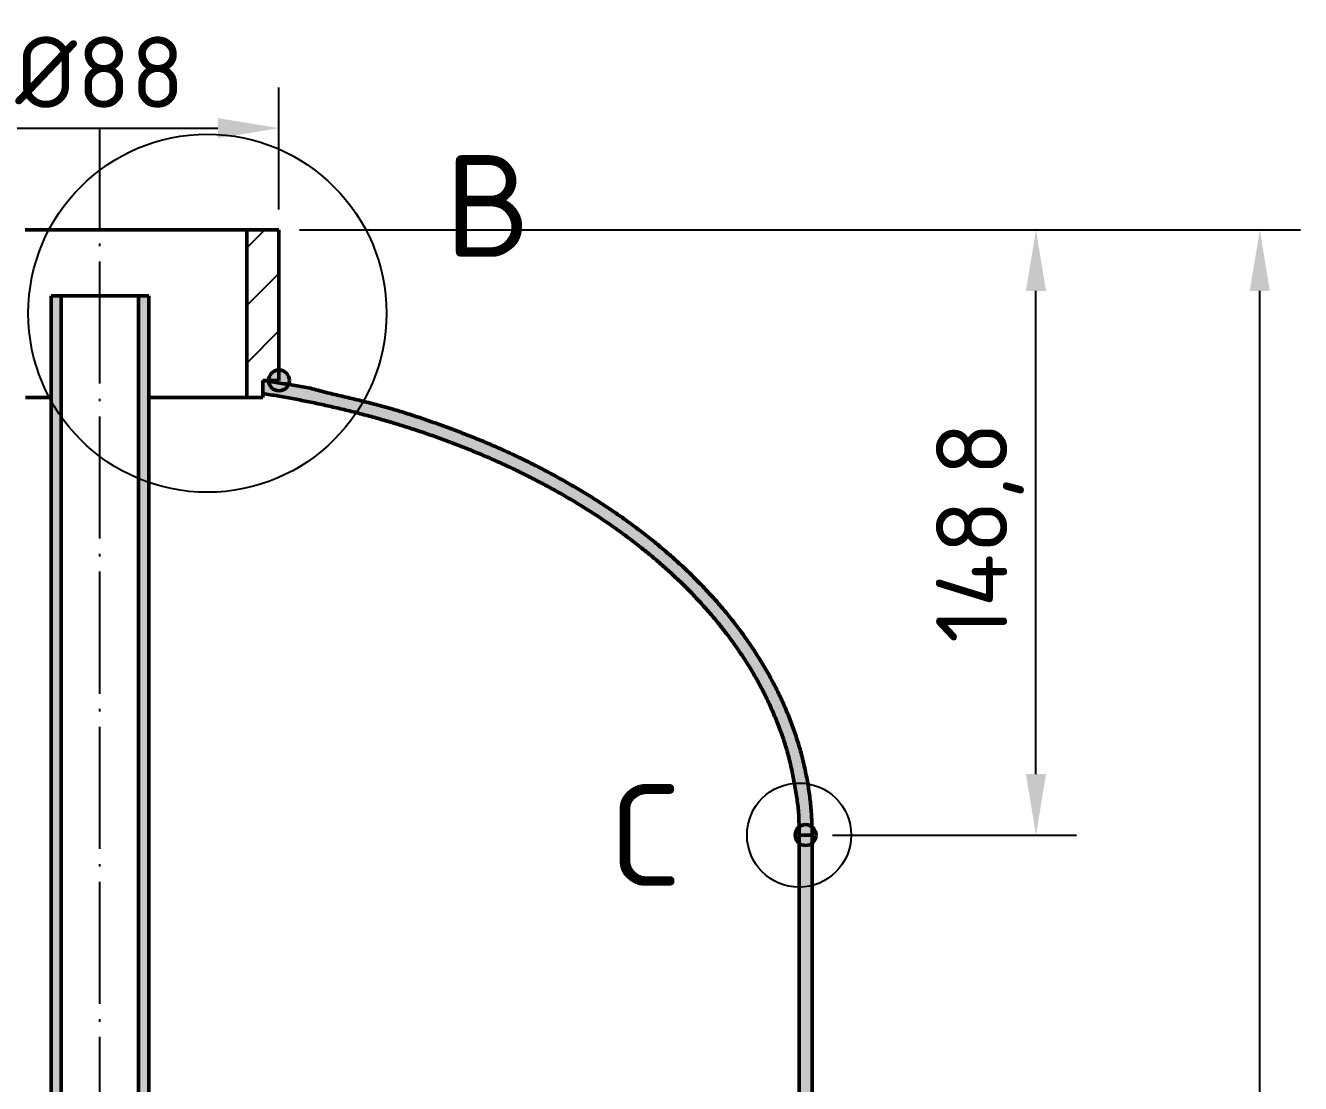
# Model space of a CAD drawing. Header units: millimetres. Extents: x 0 to 594, y 0 to 420.
# Drawn here: x 81.5 to 144.2, y 257.8 to 309.8 of the extents above; entities that cross this region are included whole.
import ezdxf
from ezdxf.enums import TextEntityAlignment as Align

# ---------------------------------------------------------------- set-up
doc = ezdxf.new("R2010")
doc.units = ezdxf.units.MM
doc.linetypes.add('ISO04-TRAZO-PUNTO', pattern=[7.625, 6, -0.75, 0.125, -0.75])
for name, color, linetype, lineweight in [('01-VISIBLE', 7, 'CONTINUOUS', 50), ('03-EJE', 1, 'ISO04-TRAZO-PUNTO', 25), ('04-COTA', 3, 'CONTINUOUS', 25), ('05-RAYADO', 8, 'CONTINUOUS', 25), ('06-TEXTO', 7, 'CONTINUOUS', 25), ('08-FINA', 5, 'CONTINUOUS', 25)]:
    doc.layers.add(name, color=color, linetype=linetype, lineweight=lineweight)
doc.styles.add('ISO3098', font='isocpeur.ttf')
doc.dimstyles.new('FLAMA-ISO', dxfattribs={"dimtxt": 3.5, "dimasz": 3, "dimexe": 2, "dimexo": 1, "dimgap": 1, "dimtad": 1, "dimdec": 1, "dimtxsty": 'ISO3098', "dimcen": 2.5, "dimclrd": 3, "dimclre": 3, "dimclrt": 3, "dimazin": 3, "dimtfac": 1, "dimtmove": 0, "dimatfit": 3, "dimlwd": 25, "dimlwe": 25})

msp = doc.modelspace()

# ---------------------------------------------------------------- hatches: boundary and pattern name
at = {"layer": '05-RAYADO'}
h = msp.add_hatch(dxfattribs=at)
h.set_pattern_fill('ANSI31', scale=0.62992)
h.paths.add_polyline_path([(93.992, 292.376), (93.194, 292.376), (93.194, 291.531), (92.412, 291.531), (92.412, 299.776), (93.992, 299.776)])
h = msp.add_hatch(color=7, dxfattribs=at)
h.dxf.hatch_style = 1
h.paths.add_polyline_path([(83.292, 119.864), (82.792, 119.864), (82.792, 296.536), (83.292, 296.536)])
h = msp.add_hatch(color=7, dxfattribs=at)
h.dxf.hatch_style = 1
h.paths.add_polyline_path([(87.092, 296.536), (87.592, 296.536), (87.592, 119.864), (87.092, 119.864)])
h = msp.add_hatch(color=7, dxfattribs=at)
h.dxf.hatch_style = 1
h.paths.add_polyline_path([(94.504, 292.376), (94.502, 292.336), (94.498, 292.296), (94.49, 292.257), (94.479, 292.218), (94.465, 292.18), (94.448, 292.144), (94.429, 292.109), (94.406, 292.075), (94.381, 292.044), (94.354, 292.014), (94.325, 291.987), (94.293, 291.962), (94.26, 291.94), (94.224, 291.92), (94.188, 291.903), (94.15, 291.889), (94.112, 291.878), (94.072, 291.87), (94.032, 291.866), (93.992, 291.864), (93.952, 291.866), (93.912, 291.87), (93.872, 291.878), (93.834, 291.889), (93.796, 291.903), (93.76, 291.92), (93.724, 291.94), (93.691, 291.962), (93.659, 291.987), (93.63, 292.014), (93.603, 292.044), (93.578, 292.075), (93.555, 292.109), (93.536, 292.144), (93.519, 292.18), (93.505, 292.218), (93.494, 292.257), (93.486, 292.296), (93.482, 292.336), (93.48, 292.376), (93.482, 292.416), (93.486, 292.456), (93.494, 292.496), (93.505, 292.534), (93.519, 292.572), (93.536, 292.609), (93.555, 292.644), (93.578, 292.677), (93.603, 292.709), (93.63, 292.738), (93.659, 292.765), (93.691, 292.79), (93.724, 292.813), (93.76, 292.832), (93.796, 292.849), (93.834, 292.863), (93.872, 292.874), (93.912, 292.882), (93.952, 292.887), (93.992, 292.888), (94.032, 292.887), (94.072, 292.882), (94.112, 292.874), (94.15, 292.863), (94.188, 292.849), (94.224, 292.832), (94.26, 292.813), (94.293, 292.79), (94.325, 292.765), (94.354, 292.738), (94.381, 292.709), (94.406, 292.677), (94.429, 292.644), (94.448, 292.609), (94.465, 292.572), (94.479, 292.534), (94.49, 292.496), (94.498, 292.456), (94.502, 292.416)])
h = msp.add_hatch(color=7, dxfattribs=at)
h.dxf.hatch_style = 1
h.paths.add_polyline_path([(93.192, 292.376), (93.286, 292.362), (93.38, 292.347), (93.474, 292.333), (93.567, 292.318), (93.661, 292.303), (93.755, 292.289), (93.849, 292.274), (93.943, 292.26), (94.037, 292.245), (94.13, 292.23), (94.224, 292.215), (94.318, 292.2), (94.412, 292.185), (94.505, 292.17), (94.599, 292.155), (94.693, 292.14), (94.787, 292.124), (94.88, 292.108), (94.974, 292.093), (95.067, 292.076), (95.161, 292.06), (95.254, 292.043), (95.348, 292.026), (95.441, 292.007), (95.534, 291.988), (95.626, 291.966), (95.718, 291.943), (95.81, 291.917), (95.901, 291.89), (95.992, 291.865), (96.084, 291.84), (96.176, 291.817), (96.268, 291.794), (96.361, 291.772), (96.453, 291.749), (96.545, 291.727), (96.638, 291.705), (96.73, 291.683), (96.822, 291.661), (96.915, 291.64), (97.007, 291.618), (97.1, 291.596), (97.192, 291.574), (97.285, 291.552), (97.377, 291.53), (97.469, 291.508), (97.562, 291.486), (97.654, 291.464), (97.746, 291.442), (97.839, 291.42), (97.931, 291.397), (98.023, 291.375), (98.115, 291.352), (98.208, 291.329), (98.3, 291.306), (98.392, 291.283), (98.484, 291.26), (98.576, 291.236), (98.668, 291.213), (98.76, 291.189), (98.852, 291.164), (98.943, 291.14), (99.035, 291.115), (99.127, 291.09), (99.218, 291.065), (99.31, 291.039), (99.401, 291.013), (99.492, 290.987), (99.584, 290.961), (99.675, 290.934), (99.766, 290.907), (99.857, 290.88), (99.948, 290.852), (100.038, 290.825), (100.129, 290.796), (100.22, 290.768), (100.31, 290.739), (100.401, 290.71), (100.491, 290.681), (100.581, 290.652), (100.671, 290.622), (100.762, 290.592), (100.852, 290.562), (100.942, 290.532), (101.032, 290.501), (101.121, 290.47), (101.211, 290.439), (101.301, 290.408), (101.391, 290.377), (101.48, 290.346), (101.57, 290.314), (101.659, 290.282), (101.749, 290.251), (101.838, 290.219), (101.928, 290.187), (102.017, 290.154), (102.106, 290.122), (102.195, 290.089), (102.284, 290.057), (102.374, 290.024), (102.463, 289.991), (102.552, 289.958), (102.64, 289.924), (102.729, 289.891), (102.818, 289.857), (102.907, 289.823), (102.995, 289.789), (103.084, 289.755), (103.173, 289.72), (103.261, 289.686), (103.349, 289.651), (103.438, 289.616), (103.526, 289.581), (103.614, 289.545), (103.702, 289.51), (103.79, 289.474), (103.878, 289.438), (103.966, 289.402), (104.053, 289.365), (104.141, 289.328), (104.228, 289.291), (104.316, 289.254), (104.403, 289.217), (104.49, 289.179), (104.577, 289.142), (104.664, 289.104), (104.751, 289.065), (104.838, 289.027), (104.925, 288.988), (105.011, 288.949), (105.098, 288.91), (105.184, 288.871), (105.271, 288.831), (105.357, 288.791), (105.443, 288.751), (105.529, 288.711), (105.615, 288.671), (105.701, 288.63), (105.786, 288.589), (105.872, 288.548), (105.958, 288.507), (106.043, 288.465), (106.128, 288.423), (106.213, 288.381), (106.299, 288.339), (106.384, 288.297), (106.468, 288.254), (106.553, 288.212), (106.638, 288.169), (106.723, 288.125), (106.807, 288.082), (106.891, 288.038), (106.976, 287.995), (107.06, 287.951), (107.144, 287.906), (107.228, 287.862), (107.311, 287.817), (107.395, 287.772), (107.479, 287.727), (107.562, 287.682), (107.645, 287.636), (107.729, 287.59), (107.812, 287.544), (107.895, 287.498), (107.978, 287.452), (108.06, 287.405), (108.143, 287.358), (108.225, 287.311), (108.308, 287.264), (108.39, 287.216), (108.472, 287.169), (108.554, 287.121), (108.636, 287.072), (108.717, 287.024), (108.799, 286.975), (108.88, 286.926), (108.961, 286.877), (109.043, 286.828), (109.124, 286.778), (109.204, 286.728), (109.285, 286.678), (109.366, 286.628), (109.446, 286.577), (109.526, 286.527), (109.606, 286.476), (109.686, 286.424), (109.766, 286.373), (109.846, 286.321), (109.925, 286.269), (110.005, 286.217), (110.084, 286.165), (110.163, 286.112), (110.242, 286.059), (110.321, 286.006), (110.399, 285.953), (110.477, 285.899), (110.556, 285.845), (110.634, 285.791), (110.712, 285.737), (110.789, 285.683), (110.867, 285.628), (110.944, 285.573), (111.022, 285.518), (111.099, 285.462), (111.176, 285.406), (111.252, 285.35), (111.329, 285.294), (111.405, 285.238), (111.482, 285.181), (111.558, 285.124), (111.633, 285.067), (111.709, 285.01), (111.784, 284.952), (111.86, 284.894), (111.935, 284.836), (112.01, 284.777), (112.084, 284.719), (112.159, 284.66), (112.233, 284.601), (112.307, 284.541), (112.381, 284.482), (112.455, 284.422), (112.529, 284.362), (112.602, 284.302), (112.675, 284.241), (112.748, 284.18), (112.821, 284.119), (112.893, 284.058), (112.965, 283.996), (113.037, 283.934), (113.109, 283.872), (113.181, 283.81), (113.252, 283.747), (113.323, 283.684), (113.394, 283.621), (113.465, 283.558), (113.536, 283.494), (113.606, 283.43), (113.676, 283.366), (113.746, 283.302), (113.815, 283.237), (113.885, 283.172), (113.954, 283.107), (114.023, 283.042), (114.091, 282.976), (114.16, 282.91), (114.228, 282.844), (114.296, 282.778), (114.363, 282.711), (114.431, 282.644), (114.498, 282.577), (114.565, 282.509), (114.631, 282.442), (114.698, 282.374), (114.764, 282.306), (114.829, 282.237), (114.895, 282.168), (114.96, 282.099), (115.025, 282.03), (115.09, 281.961), (115.154, 281.891), (115.219, 281.821), (115.282, 281.751), (115.346, 281.68), (115.409, 281.609), (115.472, 281.538), (115.535, 281.467), (115.598, 281.396), (115.66, 281.324), (115.722, 281.252), (115.783, 281.179), (115.844, 281.107), (115.905, 281.034), (115.966, 280.961), (116.026, 280.888), (116.086, 280.814), (116.146, 280.74), (116.205, 280.666), (116.264, 280.592), (116.323, 280.517), (116.381, 280.442), (116.44, 280.367), (116.497, 280.292), (116.555, 280.216), (116.612, 280.14), (116.668, 280.064), (116.725, 279.987), (116.781, 279.911), (116.837, 279.834), (116.892, 279.757), (116.947, 279.679), (117.001, 279.601), (117.056, 279.524), (117.11, 279.445), (117.163, 279.367), (117.216, 279.288), (117.269, 279.209), (117.322, 279.13), (117.374, 279.051), (117.425, 278.971), (117.477, 278.891), (117.527, 278.811), (117.578, 278.731), (117.628, 278.65), (117.678, 278.569), (117.727, 278.488), (117.776, 278.406), (117.825, 278.325), (117.873, 278.243), (117.92, 278.161), (117.968, 278.078), (118.015, 277.996), (118.061, 277.913), (118.107, 277.83), (118.153, 277.747), (118.198, 277.663), (118.243, 277.579), (118.287, 277.495), (118.331, 277.411), (118.374, 277.327), (118.417, 277.242), (118.46, 277.157), (118.502, 277.072), (118.544, 276.987), (118.585, 276.901), (118.626, 276.816), (118.666, 276.73), (118.706, 276.643), (118.745, 276.557), (118.784, 276.47), (118.823, 276.383), (118.861, 276.296), (118.898, 276.209), (118.935, 276.122), (118.972, 276.034), (119.008, 275.946), (119.043, 275.858), (119.078, 275.77), (119.113, 275.681), (119.147, 275.593), (119.18, 275.504), (119.214, 275.415), (119.246, 275.326), (119.278, 275.236), (119.31, 275.147), (119.341, 275.057), (119.371, 274.967), (119.401, 274.877), (119.431, 274.787), (119.46, 274.696), (119.488, 274.606), (119.516, 274.515), (119.543, 274.424), (119.57, 274.333), (119.596, 274.242), (119.622, 274.15), (119.647, 274.059), (119.672, 273.967), (119.696, 273.875), (119.72, 273.783), (119.743, 273.691), (119.765, 273.599), (119.787, 273.506), (119.808, 273.414), (119.829, 273.321), (119.849, 273.228), (119.869, 273.135), (119.888, 273.042), (119.907, 272.949), (119.925, 272.856), (119.942, 272.763), (119.959, 272.669), (119.975, 272.576), (119.991, 272.482), (120.006, 272.388), (120.02, 272.294), (120.034, 272.2), (120.048, 272.106), (120.06, 272.012), (120.073, 271.918), (120.084, 271.824), (120.095, 271.73), (120.106, 271.635), (120.116, 271.541), (120.125, 271.446), (120.134, 271.352), (120.142, 271.257), (120.149, 271.162), (120.156, 271.068), (120.162, 270.973), (120.168, 270.878), (120.173, 270.783), (120.177, 270.688), (120.181, 270.594), (120.185, 270.499), (120.187, 270.404), (120.189, 270.309), (120.191, 270.214), (120.192, 270.119), (120.192, 270.024), (119.552, 270.024), (119.552, 270.116), (119.552, 270.209), (119.551, 270.301), (119.55, 270.394), (119.549, 270.486), (119.547, 270.579), (119.545, 270.671), (119.543, 270.764), (119.539, 270.856), (119.535, 270.948), (119.531, 271.041), (119.525, 271.133), (119.518, 271.225), (119.51, 271.317), (119.5, 271.409), (119.489, 271.501), (119.477, 271.593), (119.464, 271.684), (119.45, 271.776), (119.435, 271.867), (119.421, 271.958), (119.406, 272.05), (119.391, 272.141), (119.375, 272.232), (119.36, 272.323), (119.344, 272.414), (119.328, 272.505), (119.312, 272.596), (119.295, 272.687), (119.278, 272.778), (119.261, 272.869), (119.243, 272.96), (119.225, 273.051), (119.207, 273.141), (119.188, 273.232), (119.169, 273.322), (119.149, 273.413), (119.129, 273.503), (119.108, 273.593), (119.086, 273.683), (119.064, 273.773), (119.042, 273.862), (119.018, 273.952), (118.994, 274.041), (118.97, 274.13), (118.944, 274.219), (118.918, 274.308), (118.891, 274.396), (118.864, 274.485), (118.836, 274.573), (118.808, 274.661), (118.778, 274.749), (118.749, 274.836), (118.718, 274.924), (118.687, 275.011), (118.656, 275.098), (118.624, 275.184), (118.591, 275.271), (118.558, 275.357), (118.524, 275.443), (118.49, 275.529), (118.456, 275.615), (118.421, 275.701), (118.386, 275.786), (118.35, 275.872), (118.314, 275.957), (118.278, 276.042), (118.241, 276.127), (118.203, 276.211), (118.166, 276.296), (118.127, 276.38), (118.089, 276.464), (118.05, 276.548), (118.01, 276.631), (117.97, 276.715), (117.93, 276.798), (117.889, 276.881), (117.848, 276.964), (117.806, 277.046), (117.764, 277.129), (117.722, 277.211), (117.679, 277.293), (117.635, 277.374), (117.592, 277.456), (117.547, 277.537), (117.503, 277.618), (117.458, 277.699), (117.412, 277.779), (117.366, 277.859), (117.32, 277.939), (117.273, 278.019), (117.226, 278.098), (117.178, 278.178), (117.13, 278.257), (117.081, 278.336), (117.033, 278.414), (116.983, 278.492), (116.934, 278.57), (116.884, 278.648), (116.833, 278.726), (116.783, 278.803), (116.732, 278.88), (116.68, 278.957), (116.628, 279.034), (116.576, 279.11), (116.524, 279.186), (116.471, 279.262), (116.418, 279.337), (116.364, 279.413), (116.31, 279.488), (116.256, 279.563), (116.201, 279.638), (116.146, 279.712), (116.091, 279.786), (116.035, 279.86), (115.979, 279.934), (115.923, 280.007), (115.867, 280.08), (115.81, 280.153), (115.753, 280.226), (115.695, 280.298), (115.637, 280.37), (115.579, 280.442), (115.521, 280.514), (115.462, 280.585), (115.403, 280.656), (115.343, 280.727), (115.284, 280.798), (115.224, 280.868), (115.164, 280.939), (115.103, 281.008), (115.042, 281.078), (114.981, 281.147), (114.92, 281.217), (114.858, 281.285), (114.796, 281.354), (114.734, 281.422), (114.671, 281.491), (114.608, 281.558), (114.545, 281.626), (114.482, 281.693), (114.418, 281.761), (114.354, 281.827), (114.29, 281.894), (114.226, 281.96), (114.161, 282.026), (114.096, 282.092), (114.031, 282.158), (113.966, 282.223), (113.9, 282.288), (113.834, 282.353), (113.768, 282.418), (113.701, 282.482), (113.635, 282.546), (113.568, 282.61), (113.501, 282.674), (113.433, 282.737), (113.366, 282.8), (113.298, 282.863), (113.23, 282.926), (113.162, 282.988), (113.093, 283.05), (113.025, 283.112), (112.956, 283.174), (112.886, 283.235), (112.817, 283.296), (112.748, 283.357), (112.678, 283.418), (112.608, 283.478), (112.537, 283.538), (112.467, 283.598), (112.396, 283.658), (112.326, 283.718), (112.255, 283.777), (112.183, 283.836), (112.112, 283.894), (112.04, 283.953), (111.968, 284.011), (111.896, 284.069), (111.824, 284.127), (111.752, 284.184), (111.679, 284.242), (111.606, 284.299), (111.533, 284.355), (111.46, 284.412), (111.387, 284.468), (111.313, 284.524), (111.24, 284.58), (111.166, 284.636), (111.092, 284.691), (111.017, 284.746), (110.943, 284.801), (110.868, 284.856), (110.794, 284.91), (110.719, 284.965), (110.644, 285.018), (110.568, 285.072), (110.493, 285.126), (110.417, 285.179), (110.342, 285.232), (110.266, 285.285), (110.19, 285.337), (110.113, 285.39), (110.037, 285.442), (109.96, 285.494), (109.884, 285.545), (109.807, 285.597), (109.73, 285.648), (109.653, 285.699), (109.575, 285.75), (109.498, 285.8), (109.42, 285.851), (109.343, 285.901), (109.265, 285.95), (109.187, 286), (109.108, 286.049), (109.03, 286.099), (108.952, 286.148), (108.873, 286.196), (108.794, 286.245), (108.715, 286.293), (108.636, 286.341), (108.557, 286.389), (108.478, 286.437), (108.399, 286.484), (108.319, 286.531), (108.239, 286.578), (108.16, 286.625), (108.08, 286.671), (108, 286.718), (107.919, 286.764), (107.839, 286.81), (107.759, 286.855), (107.678, 286.901), (107.598, 286.946), (107.517, 286.991), (107.436, 287.036), (107.355, 287.08), (107.274, 287.124), (107.192, 287.169), (107.111, 287.213), (107.03, 287.256), (106.948, 287.3), (106.866, 287.343), (106.784, 287.386), (106.702, 287.429), (106.62, 287.472), (106.538, 287.514), (106.456, 287.556), (106.374, 287.598), (106.291, 287.64), (106.209, 287.682), (106.126, 287.723), (106.043, 287.764), (105.96, 287.805), (105.877, 287.846), (105.794, 287.887), (105.711, 287.927), (105.628, 287.967), (105.544, 288.007), (105.461, 288.047), (105.377, 288.086), (105.293, 288.126), (105.21, 288.165), (105.126, 288.204), (105.042, 288.243), (104.958, 288.281), (104.874, 288.319), (104.789, 288.358), (104.705, 288.396), (104.621, 288.433), (104.536, 288.471), (104.451, 288.508), (104.367, 288.545), (104.282, 288.582), (104.197, 288.619), (104.112, 288.655), (104.027, 288.692), (103.942, 288.728), (103.857, 288.764), (103.771, 288.799), (103.686, 288.835), (103.601, 288.87), (103.515, 288.905), (103.429, 288.94), (103.344, 288.975), (103.258, 289.01), (103.172, 289.044), (103.086, 289.078), (103, 289.112), (102.914, 289.146), (102.828, 289.18), (102.742, 289.213), (102.655, 289.246), (102.569, 289.279), (102.483, 289.312), (102.396, 289.345), (102.309, 289.377), (102.223, 289.409), (102.136, 289.441), (102.049, 289.473), (101.962, 289.505), (101.875, 289.536), (101.788, 289.568), (101.701, 289.599), (101.614, 289.63), (101.527, 289.66), (101.44, 289.691), (101.352, 289.721), (101.265, 289.751), (101.177, 289.781), (101.09, 289.811), (101.002, 289.841), (100.914, 289.87), (100.827, 289.899), (100.739, 289.928), (100.651, 289.957), (100.563, 289.986), (100.475, 290.014), (100.387, 290.043), (100.299, 290.071), (100.211, 290.099), (100.123, 290.127), (100.034, 290.154), (99.946, 290.181), (99.858, 290.209), (99.769, 290.236), (99.681, 290.263), (99.592, 290.289), (99.504, 290.316), (99.415, 290.342), (99.326, 290.368), (99.237, 290.394), (99.149, 290.42), (99.06, 290.445), (98.971, 290.471), (98.882, 290.496), (98.793, 290.521), (98.704, 290.546), (98.615, 290.57), (98.526, 290.595), (98.436, 290.619), (98.347, 290.643), (98.258, 290.667), (98.168, 290.691), (98.079, 290.715), (97.989, 290.738), (97.9, 290.761), (97.81, 290.784), (97.721, 290.807), (97.631, 290.83), (97.541, 290.852), (97.452, 290.875), (97.362, 290.897), (97.272, 290.919), (97.182, 290.941), (97.092, 290.962), (97.002, 290.984), (96.912, 291.005), (96.822, 291.026), (96.732, 291.047), (96.642, 291.068), (96.552, 291.089), (96.462, 291.109), (96.372, 291.129), (96.281, 291.149), (96.191, 291.169), (96.101, 291.189), (96.01, 291.209), (95.92, 291.228), (95.83, 291.247), (95.739, 291.266), (95.649, 291.285), (95.558, 291.304), (95.467, 291.322), (95.377, 291.341), (95.286, 291.359), (95.195, 291.377), (95.105, 291.395), (95.014, 291.413), (94.923, 291.43), (94.832, 291.447), (94.741, 291.465), (94.65, 291.482), (94.56, 291.498), (94.469, 291.515), (94.378, 291.532), (94.287, 291.548), (94.195, 291.564), (94.104, 291.58), (94.013, 291.596), (93.922, 291.611), (93.831, 291.627), (93.74, 291.642), (93.649, 291.657), (93.557, 291.672), (93.466, 291.687), (93.375, 291.702), (93.283, 291.716), (93.192, 291.731)])
h = msp.add_hatch(color=7, dxfattribs=at)
h.dxf.hatch_style = 1
h.paths.add_polyline_path([(120.384, 270.024), (120.382, 269.984), (120.378, 269.944), (120.37, 269.904), (120.359, 269.866), (120.345, 269.828), (120.328, 269.791), (120.309, 269.756), (120.286, 269.723), (120.261, 269.691), (120.234, 269.662), (120.205, 269.635), (120.173, 269.61), (120.14, 269.587), (120.104, 269.568), (120.068, 269.551), (120.03, 269.537), (119.992, 269.526), (119.952, 269.518), (119.912, 269.513), (119.872, 269.512), (119.832, 269.513), (119.792, 269.518), (119.752, 269.526), (119.714, 269.537), (119.676, 269.551), (119.64, 269.568), (119.604, 269.587), (119.571, 269.61), (119.539, 269.635), (119.51, 269.662), (119.483, 269.691), (119.458, 269.723), (119.435, 269.756), (119.416, 269.791), (119.399, 269.828), (119.385, 269.866), (119.374, 269.904), (119.366, 269.944), (119.362, 269.984), (119.36, 270.024), (119.362, 270.064), (119.366, 270.104), (119.374, 270.143), (119.385, 270.182), (119.399, 270.22), (119.416, 270.256), (119.435, 270.291), (119.458, 270.325), (119.483, 270.356), (119.51, 270.386), (119.539, 270.413), (119.571, 270.438), (119.604, 270.46), (119.64, 270.48), (119.676, 270.497), (119.714, 270.511), (119.752, 270.522), (119.792, 270.53), (119.832, 270.534), (119.872, 270.536), (119.912, 270.534), (119.952, 270.53), (119.992, 270.522), (120.03, 270.511), (120.068, 270.497), (120.104, 270.48), (120.14, 270.46), (120.173, 270.438), (120.205, 270.413), (120.234, 270.386), (120.261, 270.356), (120.286, 270.325), (120.309, 270.291), (120.328, 270.256), (120.345, 270.22), (120.359, 270.182), (120.37, 270.143), (120.378, 270.104), (120.382, 270.064)])
h = msp.add_hatch(color=7, dxfattribs=at)
h.dxf.hatch_style = 1
h.paths.add_polyline_path([(119.552, 270.024), (120.192, 270.024), (120.192, 137.184), (119.552, 137.184)])

# ---------------------------------------------------------------- linework, layer by layer
at = {"layer": '01-VISIBLE'}
for p, q in [((93.992, 299.776), (92.412, 299.776)), ((92.412, 299.776), (92.412, 291.531)), ((93.992, 292.376), (93.992, 299.776)), ((82.792, 119.864), (82.792, 296.536)), ((83.292, 296.536), (82.792, 296.536)), ((83.292, 119.864), (83.292, 296.536)), ((87.592, 296.536), (87.092, 296.536)), ((87.092, 119.864), (87.092, 296.536)), ((87.592, 119.864), (87.592, 296.536)), ((93.192, 292.376), (93.192, 291.731)), ((93.194, 291.531), (93.194, 292.376)), ((93.992, 292.376), (93.194, 292.376)), ((93.194, 291.531), (92.412, 291.531)), ((120.192, 270.024), (119.552, 270.024)), ((119.552, 137.184), (119.552, 270.024)), ((119.552, 270.024), (120.192, 270.024)), ((120.192, 137.184), (120.192, 270.024))]:
    msp.add_line(p, q, dxfattribs=at)
for points in [[(92.412, 299.776), (92.352, 299.776), (92.292, 299.776), (92.232, 299.776), (92.171, 299.776), (92.111, 299.776), (92.051, 299.776), (91.991, 299.776), (91.931, 299.776), (91.871, 299.776), (91.81, 299.776), (91.75, 299.776), (91.69, 299.776), (91.63, 299.776), (91.57, 299.776), (91.51, 299.776), (91.449, 299.776), (91.389, 299.776), (91.329, 299.776), (91.269, 299.776), (91.209, 299.776), (91.149, 299.776), (91.088, 299.776), (91.028, 299.776), (90.968, 299.776), (90.908, 299.776), (90.848, 299.776), (90.788, 299.776), (90.727, 299.776), (90.667, 299.776), (90.607, 299.776), (90.547, 299.776), (90.487, 299.776), (90.427, 299.776), (90.366, 299.776), (90.306, 299.776), (90.246, 299.776), (90.186, 299.776), (90.126, 299.776), (90.066, 299.776), (90.005, 299.776), (89.945, 299.776), (89.885, 299.776), (89.825, 299.776), (89.765, 299.776), (89.705, 299.776), (89.644, 299.776), (89.584, 299.776), (89.524, 299.776), (89.464, 299.776), (89.404, 299.776), (89.344, 299.776), (89.283, 299.776), (89.223, 299.776), (89.163, 299.776), (89.103, 299.776), (89.043, 299.776), (88.983, 299.776), (88.922, 299.776), (88.862, 299.776), (88.802, 299.776), (88.742, 299.776), (88.682, 299.776), (88.622, 299.776), (88.561, 299.776), (88.501, 299.776), (88.441, 299.776), (88.381, 299.776), (88.321, 299.776), (88.261, 299.776), (88.2, 299.776), (88.14, 299.776), (88.08, 299.776), (88.02, 299.776), (87.96, 299.776), (87.9, 299.776), (87.839, 299.776), (87.779, 299.776), (87.719, 299.776), (87.659, 299.776), (87.599, 299.776), (87.539, 299.776), (87.478, 299.776), (87.418, 299.776), (87.358, 299.776), (87.298, 299.776), (87.238, 299.776), (87.178, 299.776), (87.117, 299.776), (87.057, 299.776), (86.997, 299.776), (86.937, 299.776), (86.877, 299.776), (86.817, 299.776), (86.756, 299.776), (86.696, 299.776), (86.636, 299.776), (86.576, 299.776), (86.516, 299.776), (86.456, 299.776), (86.395, 299.776), (86.335, 299.776), (86.275, 299.776), (86.215, 299.776), (86.155, 299.776), (86.095, 299.776), (86.034, 299.776), (85.974, 299.776), (85.914, 299.776), (85.854, 299.776), (85.794, 299.776), (85.734, 299.776), (85.673, 299.776), (85.613, 299.776), (85.553, 299.776), (85.493, 299.776), (85.433, 299.776), (85.373, 299.776), (85.312, 299.776), (85.252, 299.776), (85.192, 299.776), (85.132, 299.776), (85.072, 299.776), (85.012, 299.776), (84.951, 299.776), (84.891, 299.776), (84.831, 299.776), (84.771, 299.776), (84.711, 299.776), (84.651, 299.776), (84.59, 299.776), (84.53, 299.776), (84.47, 299.776), (84.41, 299.776), (84.35, 299.776), (84.29, 299.776), (84.229, 299.776), (84.169, 299.776), (84.109, 299.776), (84.049, 299.776), (83.989, 299.776), (83.929, 299.776), (83.868, 299.776), (83.808, 299.776), (83.748, 299.776), (83.688, 299.776), (83.628, 299.776), (83.568, 299.776), (83.507, 299.776), (83.447, 299.776), (83.387, 299.776), (83.327, 299.776), (83.267, 299.776), (83.207, 299.776), (83.146, 299.776), (83.086, 299.776), (83.026, 299.776), (82.966, 299.776), (82.906, 299.776), (82.846, 299.776), (82.785, 299.776), (82.725, 299.776), (82.665, 299.776), (82.605, 299.776), (82.545, 299.776), (82.485, 299.776), (82.424, 299.776), (82.364, 299.776), (82.304, 299.776), (82.244, 299.776), (82.184, 299.776), (82.124, 299.776), (82.063, 299.776), (82.003, 299.776), (81.943, 299.776), (81.883, 299.776), (81.823, 299.776), (81.763, 299.776), (81.702, 299.776), (81.642, 299.776), (81.582, 299.776), (81.522, 299.776)], [(87.092, 296.536), (87.032, 296.536), (86.971, 296.536), (86.911, 296.536), (86.851, 296.536), (86.79, 296.536), (86.73, 296.536), (86.67, 296.536), (86.609, 296.536), (86.549, 296.536), (86.489, 296.536), (86.429, 296.536), (86.368, 296.536), (86.308, 296.536), (86.248, 296.536), (86.187, 296.536), (86.127, 296.536), (86.067, 296.536), (86.006, 296.536), (85.946, 296.536), (85.886, 296.536), (85.825, 296.536), (85.765, 296.536), (85.705, 296.536), (85.644, 296.536), (85.584, 296.536), (85.524, 296.536), (85.463, 296.536), (85.403, 296.536), (85.343, 296.536), (85.282, 296.536), (85.222, 296.536), (85.162, 296.536), (85.102, 296.536), (85.041, 296.536), (84.981, 296.536), (84.921, 296.536), (84.86, 296.536), (84.8, 296.536), (84.74, 296.536), (84.679, 296.536), (84.619, 296.536), (84.559, 296.536), (84.498, 296.536), (84.438, 296.536), (84.378, 296.536), (84.317, 296.536), (84.257, 296.536), (84.197, 296.536), (84.136, 296.536), (84.076, 296.536), (84.016, 296.536), (83.955, 296.536), (83.895, 296.536), (83.835, 296.536), (83.775, 296.536), (83.714, 296.536), (83.654, 296.536), (83.594, 296.536), (83.533, 296.536), (83.473, 296.536), (83.413, 296.536), (83.352, 296.536), (83.292, 296.536)], [(120.192, 270.024), (120.192, 270.119), (120.191, 270.214), (120.189, 270.309), (120.187, 270.404), (120.185, 270.499), (120.181, 270.594), (120.177, 270.688), (120.173, 270.783), (120.168, 270.878), (120.162, 270.973), (120.156, 271.068), (120.149, 271.162), (120.142, 271.257), (120.134, 271.352), (120.125, 271.446), (120.116, 271.541), (120.106, 271.635), (120.095, 271.73), (120.084, 271.824), (120.073, 271.918), (120.06, 272.012), (120.048, 272.106), (120.034, 272.2), (120.02, 272.294), (120.006, 272.388), (119.991, 272.482), (119.975, 272.576), (119.959, 272.669), (119.942, 272.763), (119.925, 272.856), (119.907, 272.949), (119.888, 273.042), (119.869, 273.135), (119.849, 273.228), (119.829, 273.321), (119.808, 273.414), (119.787, 273.506), (119.765, 273.599), (119.743, 273.691), (119.72, 273.783), (119.696, 273.875), (119.672, 273.967), (119.647, 274.059), (119.622, 274.15), (119.596, 274.242), (119.57, 274.333), (119.543, 274.424), (119.516, 274.515), (119.488, 274.606), (119.46, 274.696), (119.431, 274.787), (119.401, 274.877), (119.371, 274.967), (119.341, 275.057), (119.31, 275.147), (119.278, 275.236), (119.246, 275.326), (119.214, 275.415), (119.18, 275.504), (119.147, 275.593), (119.113, 275.681), (119.078, 275.77), (119.043, 275.858), (119.008, 275.946), (118.972, 276.034), (118.935, 276.122), (118.898, 276.209), (118.861, 276.296), (118.823, 276.383), (118.784, 276.47), (118.745, 276.557), (118.706, 276.643), (118.666, 276.73), (118.626, 276.816), (118.585, 276.901), (118.544, 276.987), (118.502, 277.072), (118.46, 277.157), (118.417, 277.242), (118.374, 277.327), (118.331, 277.411), (118.287, 277.495), (118.243, 277.579), (118.198, 277.663), (118.153, 277.747), (118.107, 277.83), (118.061, 277.913), (118.015, 277.996), (117.968, 278.078), (117.92, 278.161), (117.873, 278.243), (117.825, 278.325), (117.776, 278.406), (117.727, 278.488), (117.678, 278.569), (117.628, 278.65), (117.578, 278.731), (117.527, 278.811), (117.477, 278.891), (117.425, 278.971), (117.374, 279.051), (117.322, 279.13), (117.269, 279.209), (117.216, 279.288), (117.163, 279.367), (117.11, 279.445), (117.056, 279.524), (117.001, 279.601), (116.947, 279.679), (116.892, 279.757), (116.837, 279.834), (116.781, 279.911), (116.725, 279.987), (116.668, 280.064), (116.612, 280.14), (116.555, 280.216), (116.497, 280.292), (116.44, 280.367), (116.381, 280.442), (116.323, 280.517), (116.264, 280.592), (116.205, 280.666), (116.146, 280.74), (116.086, 280.814), (116.026, 280.888), (115.966, 280.961), (115.905, 281.034), (115.844, 281.107), (115.783, 281.179), (115.722, 281.252), (115.66, 281.324), (115.598, 281.396), (115.535, 281.467), (115.472, 281.538), (115.409, 281.609), (115.346, 281.68), (115.282, 281.751), (115.219, 281.821), (115.154, 281.891), (115.09, 281.961), (115.025, 282.03), (114.96, 282.099), (114.895, 282.168), (114.829, 282.237), (114.764, 282.306), (114.698, 282.374), (114.631, 282.442), (114.565, 282.509), (114.498, 282.577), (114.431, 282.644), (114.363, 282.711), (114.296, 282.778), (114.228, 282.844), (114.16, 282.91), (114.091, 282.976), (114.023, 283.042), (113.954, 283.107), (113.885, 283.172), (113.815, 283.237), (113.746, 283.302), (113.676, 283.366), (113.606, 283.43), (113.536, 283.494), (113.465, 283.558), (113.394, 283.621), (113.323, 283.684), (113.252, 283.747), (113.181, 283.81), (113.109, 283.872), (113.037, 283.934), (112.965, 283.996), (112.893, 284.058), (112.821, 284.119), (112.748, 284.18), (112.675, 284.241), (112.602, 284.302), (112.529, 284.362), (112.455, 284.422), (112.381, 284.482), (112.307, 284.541), (112.233, 284.601), (112.159, 284.66), (112.084, 284.719), (112.01, 284.777), (111.935, 284.836), (111.86, 284.894), (111.784, 284.952), (111.709, 285.01), (111.633, 285.067), (111.558, 285.124), (111.482, 285.181), (111.405, 285.238), (111.329, 285.294), (111.252, 285.35), (111.176, 285.406), (111.099, 285.462), (111.022, 285.518), (110.944, 285.573), (110.867, 285.628), (110.789, 285.683), (110.712, 285.737), (110.634, 285.791), (110.556, 285.845), (110.477, 285.899), (110.399, 285.953), (110.321, 286.006), (110.242, 286.059), (110.163, 286.112), (110.084, 286.165), (110.005, 286.217), (109.925, 286.269), (109.846, 286.321), (109.766, 286.373), (109.686, 286.424), (109.606, 286.476), (109.526, 286.527), (109.446, 286.577), (109.366, 286.628), (109.285, 286.678), (109.204, 286.728), (109.124, 286.778), (109.043, 286.828), (108.961, 286.877), (108.88, 286.926), (108.799, 286.975), (108.717, 287.024), (108.636, 287.072), (108.554, 287.121), (108.472, 287.169), (108.39, 287.216), (108.308, 287.264), (108.225, 287.311), (108.143, 287.358), (108.06, 287.405), (107.978, 287.452), (107.895, 287.498), (107.812, 287.544), (107.729, 287.59), (107.645, 287.636), (107.562, 287.682), (107.479, 287.727), (107.395, 287.772), (107.311, 287.817), (107.228, 287.862), (107.144, 287.906), (107.06, 287.951), (106.976, 287.995), (106.891, 288.038), (106.807, 288.082), (106.723, 288.125), (106.638, 288.169), (106.553, 288.212), (106.468, 288.254), (106.384, 288.297), (106.299, 288.339), (106.213, 288.381), (106.128, 288.423), (106.043, 288.465), (105.958, 288.507), (105.872, 288.548), (105.786, 288.589), (105.701, 288.63), (105.615, 288.671), (105.529, 288.711), (105.443, 288.751), (105.357, 288.791), (105.271, 288.831), (105.184, 288.871), (105.098, 288.91), (105.011, 288.949), (104.925, 288.988), (104.838, 289.027), (104.751, 289.065), (104.664, 289.104), (104.577, 289.142), (104.49, 289.179), (104.403, 289.217), (104.316, 289.254), (104.228, 289.291), (104.141, 289.328), (104.053, 289.365), (103.966, 289.402), (103.878, 289.438), (103.79, 289.474), (103.702, 289.51), (103.614, 289.545), (103.526, 289.581), (103.438, 289.616), (103.349, 289.651), (103.261, 289.686), (103.173, 289.72), (103.084, 289.755), (102.995, 289.789), (102.907, 289.823), (102.818, 289.857), (102.729, 289.891), (102.64, 289.924), (102.552, 289.958), (102.463, 289.991), (102.374, 290.024), (102.284, 290.057), (102.195, 290.089), (102.106, 290.122), (102.017, 290.154), (101.928, 290.187), (101.838, 290.219), (101.749, 290.251), (101.659, 290.282), (101.57, 290.314), (101.48, 290.346), (101.391, 290.377), (101.301, 290.408), (101.211, 290.439), (101.121, 290.47), (101.032, 290.501), (100.942, 290.532), (100.852, 290.562), (100.762, 290.592), (100.671, 290.622), (100.581, 290.652), (100.491, 290.681), (100.401, 290.71), (100.31, 290.739), (100.22, 290.768), (100.129, 290.796), (100.038, 290.825), (99.948, 290.852), (99.857, 290.88), (99.766, 290.907), (99.675, 290.934), (99.584, 290.961), (99.492, 290.987), (99.401, 291.013), (99.31, 291.039), (99.218, 291.065), (99.127, 291.09), (99.035, 291.115), (98.943, 291.14), (98.852, 291.164), (98.76, 291.189), (98.668, 291.213), (98.576, 291.236), (98.484, 291.26), (98.392, 291.283), (98.3, 291.306), (98.208, 291.329), (98.115, 291.352), (98.023, 291.375), (97.931, 291.397), (97.839, 291.42), (97.746, 291.442), (97.654, 291.464), (97.562, 291.486), (97.469, 291.508), (97.377, 291.53), (97.285, 291.552), (97.192, 291.574), (97.1, 291.596), (97.007, 291.618), (96.915, 291.64), (96.822, 291.661), (96.73, 291.683), (96.638, 291.705), (96.545, 291.727), (96.453, 291.749), (96.361, 291.772), (96.268, 291.794), (96.176, 291.817), (96.084, 291.84), (95.992, 291.865), (95.901, 291.89), (95.81, 291.917), (95.718, 291.943), (95.626, 291.966), (95.534, 291.988), (95.441, 292.007), (95.348, 292.026), (95.254, 292.043), (95.161, 292.06), (95.067, 292.076), (94.974, 292.093), (94.88, 292.108), (94.787, 292.124), (94.693, 292.14), (94.599, 292.155), (94.505, 292.17), (94.412, 292.185), (94.318, 292.2), (94.224, 292.215), (94.13, 292.23), (94.037, 292.245), (93.943, 292.26), (93.849, 292.274), (93.755, 292.289), (93.661, 292.303), (93.567, 292.318), (93.474, 292.333), (93.38, 292.347), (93.286, 292.362), (93.192, 292.376)], [(82.792, 291.531), (82.732, 291.531), (82.672, 291.531), (82.611, 291.531), (82.551, 291.531), (82.491, 291.531), (82.431, 291.531), (82.37, 291.531), (82.31, 291.531), (82.25, 291.531), (82.19, 291.531), (82.129, 291.531), (82.069, 291.531), (82.009, 291.531), (81.949, 291.531), (81.888, 291.531), (81.828, 291.531), (81.768, 291.531), (81.708, 291.531), (81.647, 291.531), (81.587, 291.531), (81.527, 291.531)], [(92.412, 291.531), (92.352, 291.531), (92.292, 291.531), (92.231, 291.531), (92.171, 291.531), (92.111, 291.531), (92.051, 291.531), (91.99, 291.531), (91.93, 291.531), (91.87, 291.531), (91.81, 291.531), (91.749, 291.531), (91.689, 291.531), (91.629, 291.531), (91.569, 291.531), (91.508, 291.531), (91.448, 291.531), (91.388, 291.531), (91.328, 291.531), (91.267, 291.531), (91.207, 291.531), (91.147, 291.531), (91.087, 291.531), (91.026, 291.531), (90.966, 291.531), (90.906, 291.531), (90.846, 291.531), (90.785, 291.531), (90.725, 291.531), (90.665, 291.531), (90.605, 291.531), (90.544, 291.531), (90.484, 291.531), (90.424, 291.531), (90.364, 291.531), (90.303, 291.531), (90.243, 291.531), (90.183, 291.531), (90.123, 291.531), (90.062, 291.531), (90.002, 291.531), (89.942, 291.531), (89.882, 291.531), (89.821, 291.531), (89.761, 291.531), (89.701, 291.531), (89.641, 291.531), (89.58, 291.531), (89.52, 291.531), (89.46, 291.531), (89.4, 291.531), (89.339, 291.531), (89.279, 291.531), (89.219, 291.531), (89.159, 291.531), (89.098, 291.531), (89.038, 291.531), (88.978, 291.531), (88.918, 291.531), (88.857, 291.531), (88.797, 291.531), (88.737, 291.531), (88.677, 291.531), (88.616, 291.531), (88.556, 291.531), (88.496, 291.531), (88.436, 291.531), (88.375, 291.531), (88.315, 291.531), (88.255, 291.531), (88.195, 291.531), (88.134, 291.531), (88.074, 291.531), (88.014, 291.531), (87.954, 291.531), (87.893, 291.531), (87.833, 291.531), (87.773, 291.531), (87.713, 291.531), (87.652, 291.531), (87.592, 291.531)], [(93.192, 291.731), (93.283, 291.716), (93.375, 291.702), (93.466, 291.687), (93.557, 291.672), (93.649, 291.657), (93.74, 291.642), (93.831, 291.627), (93.922, 291.611), (94.013, 291.596), (94.104, 291.58), (94.195, 291.564), (94.287, 291.548), (94.378, 291.532), (94.469, 291.515), (94.56, 291.498), (94.65, 291.482), (94.741, 291.465), (94.832, 291.447), (94.923, 291.43), (95.014, 291.413), (95.105, 291.395), (95.195, 291.377), (95.286, 291.359), (95.377, 291.341), (95.467, 291.322), (95.558, 291.304), (95.649, 291.285), (95.739, 291.266), (95.83, 291.247), (95.92, 291.228), (96.01, 291.209), (96.101, 291.189), (96.191, 291.169), (96.281, 291.149), (96.372, 291.129), (96.462, 291.109), (96.552, 291.089), (96.642, 291.068), (96.732, 291.047), (96.822, 291.026), (96.912, 291.005), (97.002, 290.984), (97.092, 290.962), (97.182, 290.941), (97.272, 290.919), (97.362, 290.897), (97.452, 290.875), (97.541, 290.852), (97.631, 290.83), (97.721, 290.807), (97.81, 290.784), (97.9, 290.761), (97.989, 290.738), (98.079, 290.715), (98.168, 290.691), (98.258, 290.667), (98.347, 290.643), (98.436, 290.619), (98.526, 290.595), (98.615, 290.57), (98.704, 290.546), (98.793, 290.521), (98.882, 290.496), (98.971, 290.471), (99.06, 290.445), (99.149, 290.42), (99.237, 290.394), (99.326, 290.368), (99.415, 290.342), (99.504, 290.316), (99.592, 290.289), (99.681, 290.263), (99.769, 290.236), (99.858, 290.209), (99.946, 290.181), (100.034, 290.154), (100.123, 290.127), (100.211, 290.099), (100.299, 290.071), (100.387, 290.043), (100.475, 290.014), (100.563, 289.986), (100.651, 289.957), (100.739, 289.928), (100.827, 289.899), (100.914, 289.87), (101.002, 289.841), (101.09, 289.811), (101.177, 289.781), (101.265, 289.751), (101.352, 289.721), (101.44, 289.691), (101.527, 289.66), (101.614, 289.63), (101.701, 289.599), (101.788, 289.568), (101.875, 289.536), (101.962, 289.505), (102.049, 289.473), (102.136, 289.441), (102.223, 289.409), (102.309, 289.377), (102.396, 289.345), (102.483, 289.312), (102.569, 289.279), (102.655, 289.246), (102.742, 289.213), (102.828, 289.18), (102.914, 289.146), (103, 289.112), (103.086, 289.078), (103.172, 289.044), (103.258, 289.01), (103.344, 288.975), (103.429, 288.94), (103.515, 288.905), (103.601, 288.87), (103.686, 288.835), (103.771, 288.799), (103.857, 288.764), (103.942, 288.728), (104.027, 288.692), (104.112, 288.655), (104.197, 288.619), (104.282, 288.582), (104.367, 288.545), (104.451, 288.508), (104.536, 288.471), (104.621, 288.433), (104.705, 288.396), (104.789, 288.358), (104.874, 288.319), (104.958, 288.281), (105.042, 288.243), (105.126, 288.204), (105.21, 288.165), (105.293, 288.126), (105.377, 288.086), (105.461, 288.047), (105.544, 288.007), (105.628, 287.967), (105.711, 287.927), (105.794, 287.887), (105.877, 287.846), (105.96, 287.805), (106.043, 287.764), (106.126, 287.723), (106.209, 287.682), (106.291, 287.64), (106.374, 287.598), (106.456, 287.556), (106.538, 287.514), (106.62, 287.472), (106.702, 287.429), (106.784, 287.386), (106.866, 287.343), (106.948, 287.3), (107.03, 287.256), (107.111, 287.213), (107.192, 287.169), (107.274, 287.124), (107.355, 287.08), (107.436, 287.036), (107.517, 286.991), (107.598, 286.946), (107.678, 286.901), (107.759, 286.855), (107.839, 286.81), (107.919, 286.764), (108, 286.718), (108.08, 286.671), (108.16, 286.625), (108.239, 286.578), (108.319, 286.531), (108.399, 286.484), (108.478, 286.437), (108.557, 286.389), (108.636, 286.341), (108.715, 286.293), (108.794, 286.245), (108.873, 286.196), (108.952, 286.148), (109.03, 286.099), (109.108, 286.049), (109.187, 286), (109.265, 285.95), (109.343, 285.901), (109.42, 285.851), (109.498, 285.8), (109.575, 285.75), (109.653, 285.699), (109.73, 285.648), (109.807, 285.597), (109.884, 285.545), (109.96, 285.494), (110.037, 285.442), (110.113, 285.39), (110.19, 285.337), (110.266, 285.285), (110.342, 285.232), (110.417, 285.179), (110.493, 285.126), (110.568, 285.072), (110.644, 285.018), (110.719, 284.965), (110.794, 284.91), (110.868, 284.856), (110.943, 284.801), (111.017, 284.746), (111.092, 284.691), (111.166, 284.636), (111.24, 284.58), (111.313, 284.524), (111.387, 284.468), (111.46, 284.412), (111.533, 284.355), (111.606, 284.299), (111.679, 284.242), (111.752, 284.184), (111.824, 284.127), (111.896, 284.069), (111.968, 284.011), (112.04, 283.953), (112.112, 283.894), (112.183, 283.836), (112.255, 283.777), (112.326, 283.718), (112.396, 283.658), (112.467, 283.598), (112.537, 283.538), (112.608, 283.478), (112.678, 283.418), (112.748, 283.357), (112.817, 283.296), (112.886, 283.235), (112.956, 283.174), (113.025, 283.112), (113.093, 283.05), (113.162, 282.988), (113.23, 282.926), (113.298, 282.863), (113.366, 282.8), (113.433, 282.737), (113.501, 282.674), (113.568, 282.61), (113.635, 282.546), (113.701, 282.482), (113.768, 282.418), (113.834, 282.353), (113.9, 282.288), (113.966, 282.223), (114.031, 282.158), (114.096, 282.092), (114.161, 282.026), (114.226, 281.96), (114.29, 281.894), (114.354, 281.827), (114.418, 281.761), (114.482, 281.693), (114.545, 281.626), (114.608, 281.558), (114.671, 281.491), (114.734, 281.422), (114.796, 281.354), (114.858, 281.285), (114.92, 281.217), (114.981, 281.147), (115.042, 281.078), (115.103, 281.008), (115.164, 280.939), (115.224, 280.868), (115.284, 280.798), (115.343, 280.727), (115.403, 280.656), (115.462, 280.585), (115.521, 280.514), (115.579, 280.442), (115.637, 280.37), (115.695, 280.298), (115.753, 280.226), (115.81, 280.153), (115.867, 280.08), (115.923, 280.007), (115.979, 279.934), (116.035, 279.86), (116.091, 279.786), (116.146, 279.712), (116.201, 279.638), (116.256, 279.563), (116.31, 279.488), (116.364, 279.413), (116.418, 279.337), (116.471, 279.262), (116.524, 279.186), (116.576, 279.11), (116.628, 279.034), (116.68, 278.957), (116.732, 278.88), (116.783, 278.803), (116.833, 278.726), (116.884, 278.648), (116.934, 278.57), (116.983, 278.492), (117.033, 278.414), (117.081, 278.336), (117.13, 278.257), (117.178, 278.178), (117.226, 278.098), (117.273, 278.019), (117.32, 277.939), (117.366, 277.859), (117.412, 277.779), (117.458, 277.699), (117.503, 277.618), (117.547, 277.537), (117.592, 277.456), (117.635, 277.374), (117.679, 277.293), (117.722, 277.211), (117.764, 277.129), (117.806, 277.046), (117.848, 276.964), (117.889, 276.881), (117.93, 276.798), (117.97, 276.715), (118.01, 276.631), (118.05, 276.548), (118.089, 276.464), (118.127, 276.38), (118.166, 276.296), (118.203, 276.211), (118.241, 276.127), (118.278, 276.042), (118.314, 275.957), (118.35, 275.872), (118.386, 275.786), (118.421, 275.701), (118.456, 275.615), (118.49, 275.529), (118.524, 275.443), (118.558, 275.357), (118.591, 275.271), (118.624, 275.184), (118.656, 275.098), (118.687, 275.011), (118.718, 274.924), (118.749, 274.836), (118.778, 274.749), (118.808, 274.661), (118.836, 274.573), (118.864, 274.485), (118.891, 274.396), (118.918, 274.308), (118.944, 274.219), (118.97, 274.13), (118.994, 274.041), (119.018, 273.952), (119.042, 273.862), (119.064, 273.773), (119.086, 273.683), (119.108, 273.593), (119.129, 273.503), (119.149, 273.413), (119.169, 273.322), (119.188, 273.232), (119.207, 273.141), (119.225, 273.051), (119.243, 272.96), (119.261, 272.869), (119.278, 272.778), (119.295, 272.687), (119.312, 272.596), (119.328, 272.505), (119.344, 272.414), (119.36, 272.323), (119.375, 272.232), (119.391, 272.141), (119.406, 272.05), (119.421, 271.958), (119.435, 271.867), (119.45, 271.776), (119.464, 271.684), (119.477, 271.593), (119.489, 271.501), (119.5, 271.409), (119.51, 271.317), (119.518, 271.225), (119.525, 271.133), (119.531, 271.041), (119.535, 270.948), (119.539, 270.856), (119.543, 270.764), (119.545, 270.671), (119.547, 270.579), (119.549, 270.486), (119.55, 270.394), (119.551, 270.301), (119.552, 270.209), (119.552, 270.116), (119.552, 270.024)]]:
    msp.add_lwpolyline(points, dxfattribs=at)
for centre, start, end in [((93.992, 292.376), 90, -90), ((93.992, 292.376), 0, 90), ((93.992, 292.376), -90, 0), ((119.872, 270.024), 90, -90), ((119.872, 270.024), 0, 90), ((119.872, 270.024), -90, 0)]:
    msp.add_arc(centre, 0.512, start, end, dxfattribs=at)
at = {"layer": '03-EJE'}
msp.add_line((85.192, 109.224), (85.192, 304.776), dxfattribs=at)
at = {"layer": '08-FINA'}
for centre, radius in [((90.472, 295.676), 8.8), ((119.552, 270.024), 2.56)]:
    msp.add_circle(centre, radius, dxfattribs=at)

# ---------------------------------------------------------------- texts
at = {"layer": '06-TEXTO', "style": 'ISO3098'}
for s, p in [('B', (104.272, 300.956)), ('C', (111.992, 270.024))]:
    msp.add_text(s, height=5, dxfattribs=at).set_placement(p, align=Align.MIDDLE_CENTER)

# ---------------------------------------------------------------- dimensions: what is measured, and where the dimension line sits
at = {"layer": '04-COTA'}
msp.add_linear_dim(base=(76.392, 304.776), p1=(76.392, 299.776), p2=(93.992, 299.776), dimstyle='FLAMA-ISO', override={"dimlfac": 5, "dimpost": '%%c<>'}, dxfattribs=at).render()
for base, p1 in [((142.192, 114.224), (120.192, 114.224)), ((131.192, 270.024), (120.192, 270.024))]:
    msp.add_linear_dim(base=base, p1=p1, p2=(93.992, 299.776), angle=90, dimstyle='FLAMA-ISO', override={"dimlfac": 5}, dxfattribs=at).render()

doc.saveas('drawing.dxf')
